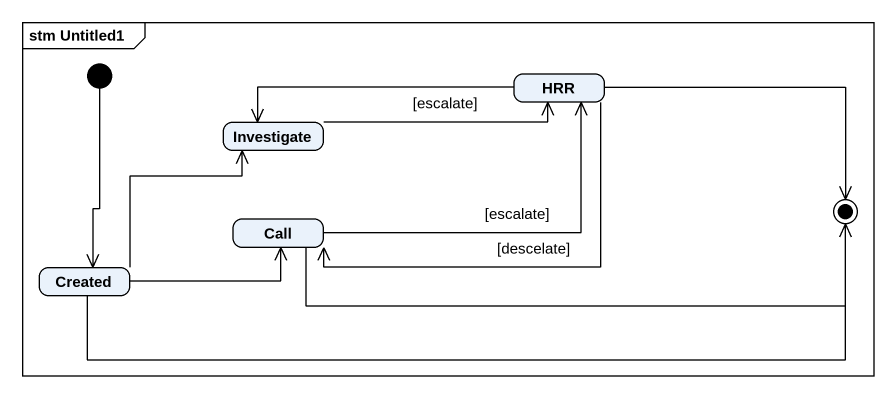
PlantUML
@startuml
mainframe stm Untitled1
hide empty description
state HRR
state Investigate
state Call
state Created
[*] --> Created
HRR -left-> Investigate
HRR -left-> Call : [descelate]
Investigate -right-> HRR : [escalate]
Call -right-> HRR : [escalate]
Created -up-> Investigate
Created -right-> Call
HRR -right-> [*]
Call -right-> [*]
Created -right-> [*]
@enduml
